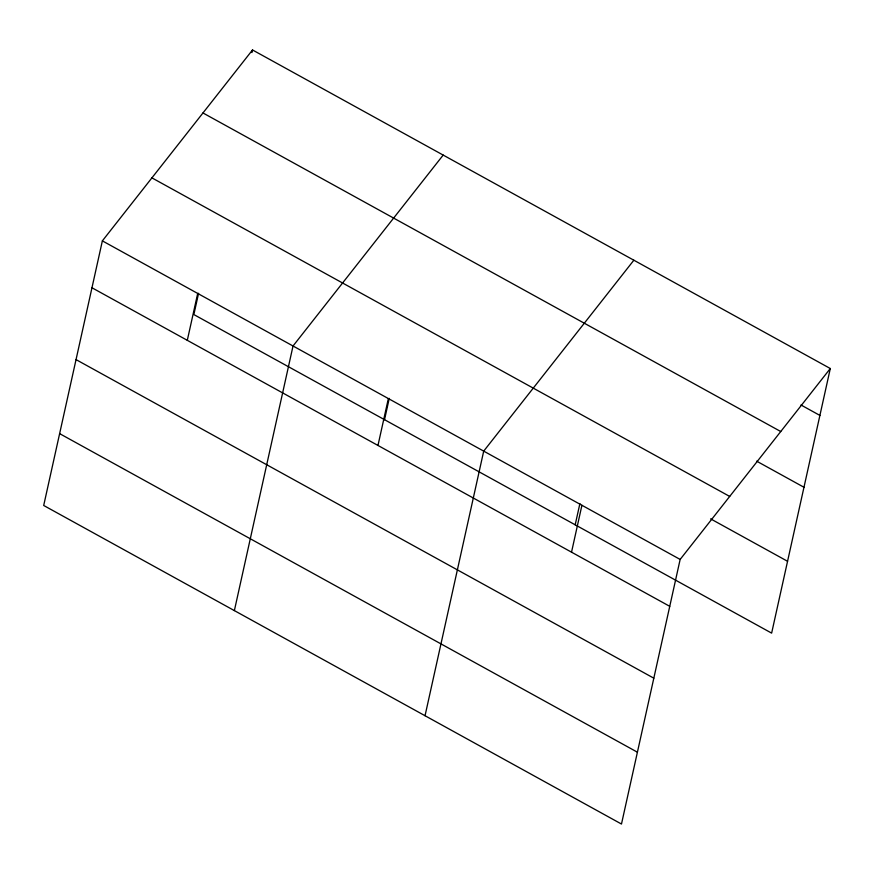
<?xml version="1.0" encoding="UTF-8"?>
<svg xmlns="http://www.w3.org/2000/svg" width="874" height="874" viewBox="0 0 874 874"><rect width="100%" height="100%" fill="white"/><g stroke="black" fill="none" stroke-linecap="round" stroke-linejoin="round"><path stroke-width="1.31" d="M102.367 240.874L43.7 505.478L621.48 824.04L680.147 559.436L830.3 368.522L252.52 49.96L102.367 240.874L680.147 559.436M187.298 340.325L197.699 293.435M198.573 293.282L193.853 314.564L771.633 633.126L830.3 368.522M251.941 52.56L252.52 49.96M234.374 610.598L293.03 345.995L443.184 155.08M377.972 445.456L388.362 398.555M384.527 419.695L389.247 398.402M425.037 715.73L483.704 451.126L633.858 260.212M575.19 524.815L579.91 503.533M571.53 552.171L581.92 505.281M800.966 404.979L819.899 415.423M202.965 112.965L780.744 431.527M756.644 461.166L803.971 487.266M151.912 177.87L729.692 496.432M710.638 518.872L787.561 561.283M91.967 287.764L669.746 606.327M76.038 359.607L653.818 678.18M59.629 433.635L637.408 752.197"/></g></svg>
